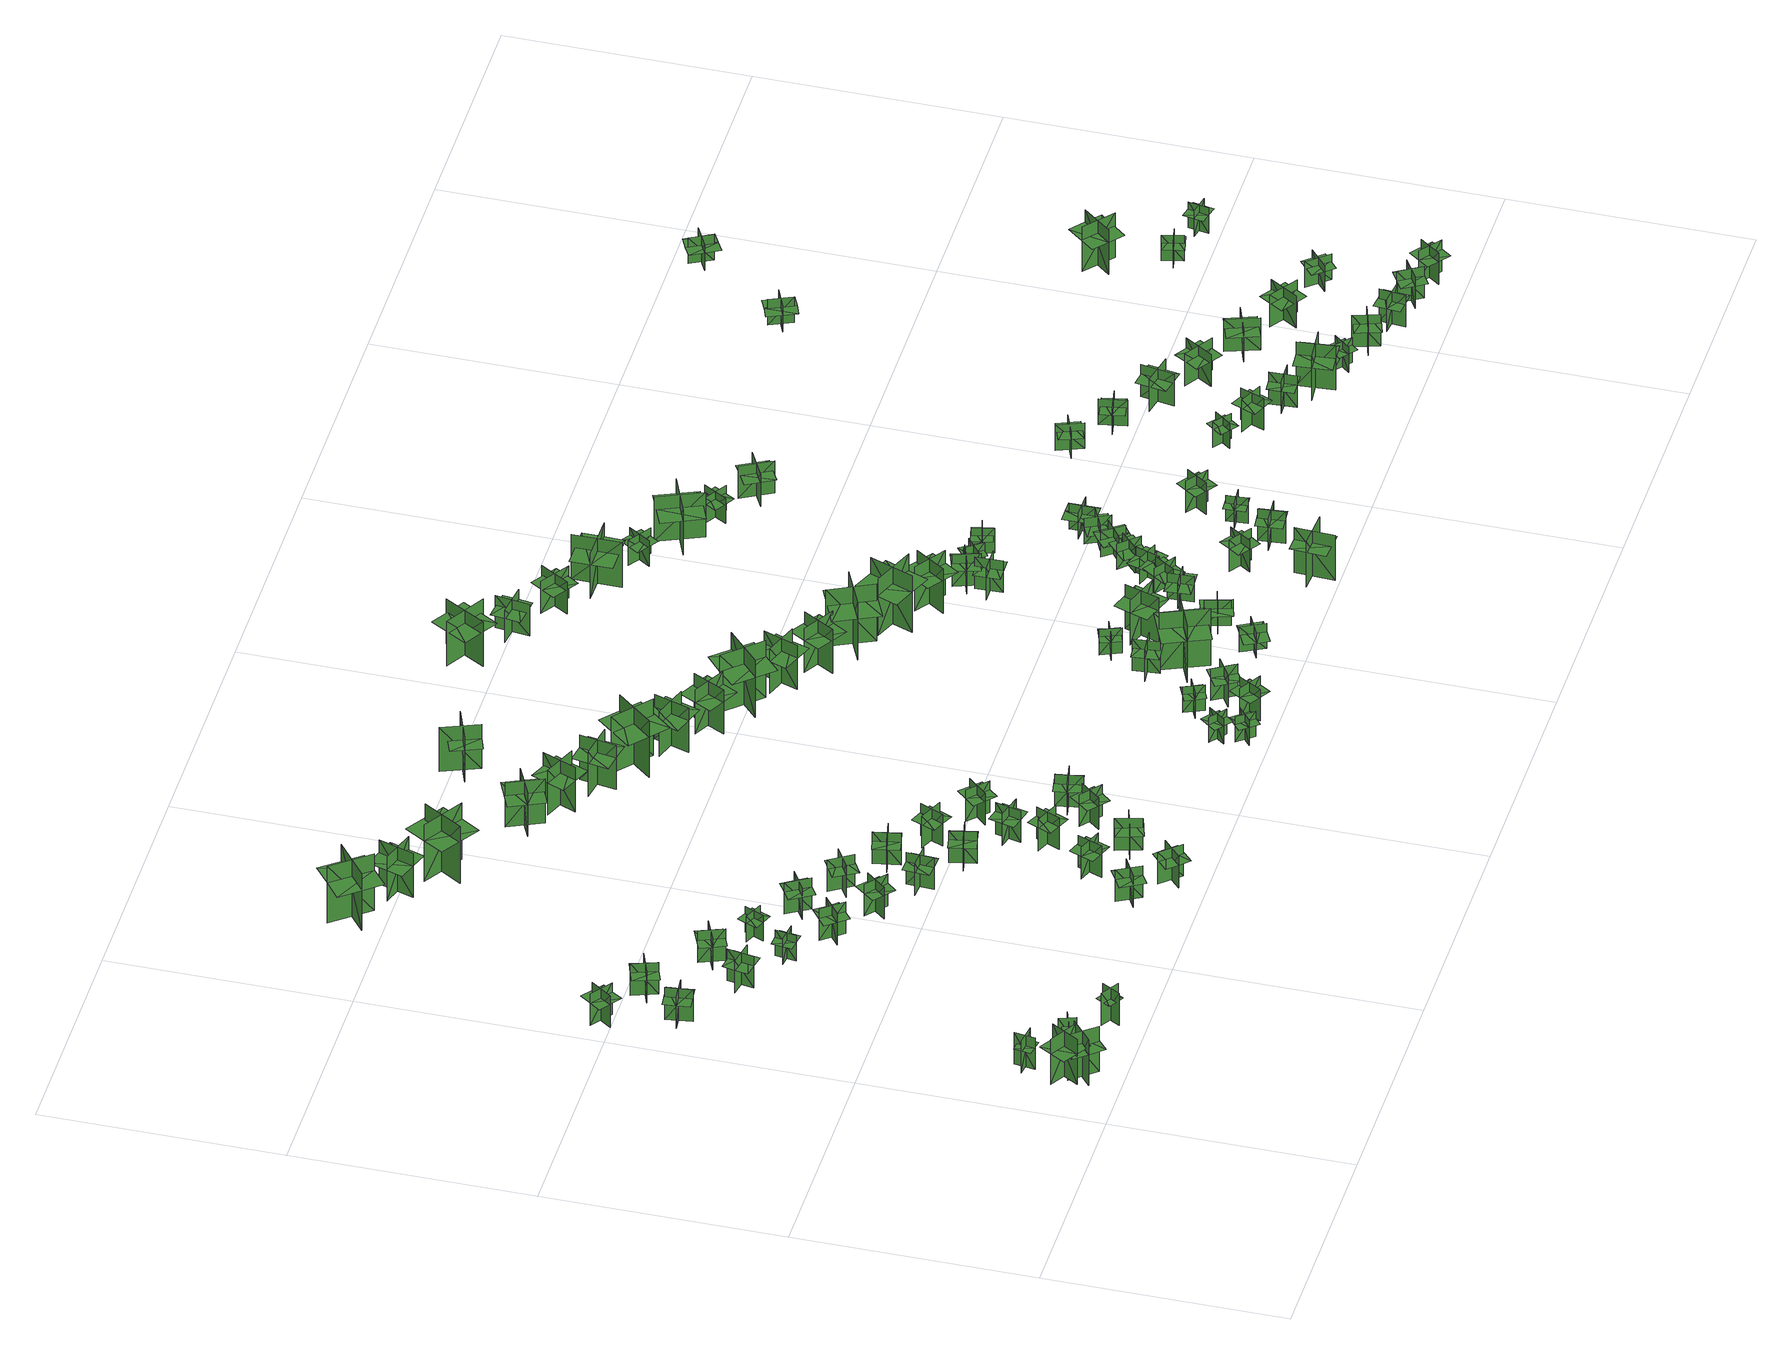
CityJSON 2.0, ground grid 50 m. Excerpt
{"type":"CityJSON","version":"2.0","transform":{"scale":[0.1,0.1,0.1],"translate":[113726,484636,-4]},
"CityObjects":{
"tree1":{"type":"SolitaryVegetationObject","geometry":[{"type":"MultiSurface","lod":"1","boundaries":[[[0,1,2]],[[0,2,3]],[[4,5,6]],[[4,6,7]],[[8,9,10]],[[8,10,11]],[[8,12,13]],[[8,13,9]]]}]},
"tree2":{"type":"SolitaryVegetationObject","geometry":[{"type":"MultiSurface","lod":"1","boundaries":[[[14,15,16]],[[14,16,17]],[[18,19,20]],[[18,20,21]],[[22,23,24]],[[22,24,25]],[[22,26,27]],[[22,27,23]]]}]},
"tree3":{"type":"SolitaryVegetationObject","geometry":[{"type":"MultiSurface","lod":"1","boundaries":[[[28,29,30]],[[28,30,31]],[[32,33,34]],[[32,34,35]],[[36,37,38]],[[36,38,39]],[[36,39,40]],[[36,40,41]]]}]},
"tree4":{"type":"SolitaryVegetationObject","geometry":[{"type":"MultiSurface","lod":"1","boundaries":[[[42,43,44]],[[42,44,45]],[[46,47,48]],[[46,48,49]],[[50,51,52]],[[50,52,53]],[[50,53,54]],[[50,54,55]]]}]},
"tree5":{"type":"SolitaryVegetationObject","geometry":[{"type":"MultiSurface","lod":"1","boundaries":[[[56,57,58]],[[56,58,59]],[[60,61,62]],[[60,62,63]],[[64,65,66]],[[64,66,67]],[[64,67,68]],[[64,68,69]]]}]},
"tree6":{"type":"SolitaryVegetationObject","geometry":[{"type":"MultiSurface","lod":"1","boundaries":[[[70,71,72]],[[70,72,73]],[[74,75,76]],[[74,76,77]],[[78,79,80]],[[78,80,81]],[[78,81,82]],[[78,82,83]]]}]},
"tree7":{"type":"SolitaryVegetationObject","geometry":[{"type":"MultiSurface","lod":"1","boundaries":[[[84,85,86]],[[84,86,87]],[[88,89,90]],[[88,90,91]],[[92,93,94]],[[92,94,95]],[[92,95,96]],[[92,96,97]]]}]},
"tree8":{"type":"SolitaryVegetationObject","geometry":[{"type":"MultiSurface","lod":"1","boundaries":[[[98,99,100]],[[98,100,101]],[[102,103,104]],[[102,104,105]],[[106,107,108]],[[106,108,109]],[[106,109,110]],[[106,110,111]]]}]},
"tree9":{"type":"SolitaryVegetationObject","geometry":[{"type":"MultiSurface","lod":"1","boundaries":[[[112,113,114]],[[112,114,115]],[[116,117,118]],[[116,118,119]],[[120,121,122]],[[120,122,123]],[[120,123,124]],[[120,124,125]]]}]},
"tree10":{"type":"SolitaryVegetationObject","geometry":[{"type":"MultiSurface","lod":"1","boundaries":[[[126,127,128]],[[126,128,129]],[[130,131,132]],[[130,132,133]],[[134,135,136]],[[134,136,137]],[[134,137,138]],[[134,138,139]]]}]},
"tree11":{"type":"SolitaryVegetationObject","geometry":[{"type":"MultiSurface","lod":"1","boundaries":[[[140,141,142]],[[140,142,143]],[[144,145,146]],[[144,146,147]],[[148,149,150]],[[148,150,151]],[[148,151,152]],[[148,152,153]]]}]},
"tree12":{"type":"SolitaryVegetationObject","geometry":[{"type":"MultiSurface","lod":"1","boundaries":[[[154,155,156]],[[154,156,157]],[[158,159,160]],[[158,160,161]],[[162,163,164]],[[162,164,165]],[[162,165,166]],[[162,166,167]]]}]},
"tree13":{"type":"SolitaryVegetationObject","geometry":[{"type":"MultiSurface","lod":"1","boundaries":[[[168,169,170]],[[168,170,171]],[[172,173,174]],[[172,174,175]],[[176,177,178]],[[176,178,179]],[[176,179,180]],[[176,180,181]]]}]},
"tree14":{"type":"SolitaryVegetationObject","geometry":[{"type":"MultiSurface","lod":"1","boundaries":[[[182,183,184]],[[182,184,185]],[[186,187,188]],[[186,188,189]],[[190,191,192]],[[190,192,193]],[[190,193,194]],[[190,194,195]]]}]},
"tree15":{"type":"SolitaryVegetationObject","geometry":[{"type":"MultiSurface","lod":"1","boundaries":[[[196,197,198]],[[196,198,199]],[[200,201,202]],[[200,202,203]],[[204,205,206]],[[204,206,207]],[[204,207,208]],[[204,208,209]]]}]},
"tree16":{"type":"SolitaryVegetationObject","geometry":[{"type":"MultiSurface","lod":"1","boundaries":[[[210,211,212]],[[210,212,213]],[[214,215,216]],[[214,216,217]],[[218,219,220]],[[218,220,221]],[[218,221,222]],[[218,222,223]]]}]},
"tree17":{"type":"SolitaryVegetationObject","geometry":[{"type":"MultiSurface","lod":"1","boundaries":[[[224,225,226]],[[224,226,227]],[[228,229,230]],[[228,230,231]],[[232,233,234]],[[232,234,235]],[[232,235,236]],[[232,236,237]]]}]},
"tree18":{"type":"SolitaryVegetationObject","geometry":[{"type":"MultiSurface","lod":"1","boundaries":[[[238,239,240]],[[238,240,241]],[[242,243,244]],[[242,244,245]],[[246,247,248]],[[246,248,249]],[[246,249,250]],[[246,250,251]]]}]},
"tree19":{"type":"SolitaryVegetationObject","geometry":[{"type":"MultiSurface","lod":"1","boundaries":[[[252,253,254]],[[252,254,255]],[[256,257,258]],[[256,258,259]],[[260,261,262]],[[260,262,263]],[[260,263,264]],[[260,264,265]]]}]},
"tree20":{"type":"SolitaryVegetationObject","geometry":[{"type":"MultiSurface","lod":"1","boundaries":[[[266,267,268]],[[266,268,269]],[[270,271,272]],[[270,272,273]],[[274,275,276]],[[274,276,277]],[[274,277,278]],[[274,278,279]]]}]},
"tree21":{"type":"SolitaryVegetationObject","geometry":[{"type":"MultiSurface","lod":"1","boundaries":[[[280,281,282]],[[280,282,283]],[[284,285,286]],[[284,286,287]],[[288,289,290]],[[288,290,291]],[[288,291,292]],[[288,292,293]]]}]},
"tree22":{"type":"SolitaryVegetationObject","geometry":[{"type":"MultiSurface","lod":"1","boundaries":[[[294,295,296]],[[294,296,297]],[[298,299,300]],[[298,300,301]],[[302,303,304]],[[302,304,305]],[[302,305,306]],[[302,306,307]]]}]},
"tree23":{"type":"SolitaryVegetationObject","geometry":[{"type":"MultiSurface","lod":"1","boundaries":[[[308,309,310]],[[308,310,311]],[[312,313,314]],[[312,314,315]],[[316,317,318]],[[316,318,319]],[[316,319,320]],[[316,320,321]]]}]},
"tree24":{"type":"SolitaryVegetationObject","geometry":[{"type":"MultiSurface","lod":"1","boundaries":[[[322,323,324]],[[322,324,325]],[[326,327,328]],[[326,328,329]],[[330,331,332]],[[330,332,333]],[[330,333,334]],[[330,334,335]]]}]},
"tree25":{"type":"SolitaryVegetationObject","geometry":[{"type":"MultiSurface","lod":"1","boundaries":[[[336,337,338]],[[336,338,339]],[[340,341,342]],[[340,342,343]],[[344,345,346]],[[344,346,347]],[[344,347,348]],[[344,348,349]]]}]},
"tree26":{"type":"SolitaryVegetationObject","geometry":[{"type":"MultiSurface","lod":"1","boundaries":[[[350,351,352]],[[350,352,353]],[[354,355,356]],[[354,356,357]],[[358,359,360]],[[358,360,361]],[[358,361,362]],[[358,362,363]]]}]},
"tree27":{"type":"SolitaryVegetationObject","geometry":[{"type":"MultiSurface","lod":"1","boundaries":[[[364,365,366]],[[364,366,367]],[[368,369,370]],[[368,370,371]],[[372,373,374]],[[372,374,375]],[[372,375,376]],[[372,376,377]]]}]},
"tree28":{"type":"SolitaryVegetationObject","geometry":[{"type":"MultiSurface","lod":"1","boundaries":[[[378,379,380]],[[378,380,381]],[[382,383,384]],[[382,384,385]],[[386,387,388]],[[386,388,389]],[[386,389,390]],[[386,390,391]]]}]},
"tree29":{"type":"SolitaryVegetationObject","geometry":[{"type":"MultiSurface","lod":"1","boundaries":[[[392,393,394]],[[392,394,395]],[[396,397,398]],[[396,398,399]],[[400,401,402]],[[400,402,403]],[[400,403,404]],[[400,404,405]]]}]},
"tree30":{"type":"SolitaryVegetationObject","geometry":[{"type":"MultiSurface","lod":"1","boundaries":[[[406,407,408]],[[406,408,409]],[[410,411,412]],[[410,412,413]],[[414,415,416]],[[414,416,417]],[[414,417,418]],[[414,418,419]]]}]},
"tree31":{"type":"SolitaryVegetationObject","geometry":[{"type":"MultiSurface","lod":"1","boundaries":[[[420,421,422]],[[420,422,423]],[[424,425,426]],[[424,426,427]],[[428,429,430]],[[428,430,431]],[[428,431,432]],[[428,432,433]]]}]},
"tree32":{"type":"SolitaryVegetationObject","geometry":[{"type":"MultiSurface","lod":"1","boundaries":[[[434,435,436]],[[434,436,437]],[[438,439,440]],[[438,440,441]],[[442,443,444]],[[442,444,445]],[[442,445,446]],[[442,446,447]]]}]},
"tree33":{"type":"SolitaryVegetationObject","geometry":[{"type":"MultiSurface","lod":"1","boundaries":[[[448,449,450]],[[448,450,451]],[[452,453,454]],[[452,454,455]],[[456,457,458]],[[456,458,459]],[[456,459,460]],[[456,460,461]]]}]},
"tree34":{"type":"SolitaryVegetationObject","geometry":[{"type":"MultiSurface","lod":"1","boundaries":[[[462,463,464]],[[462,464,465]],[[466,467,468]],[[466,468,469]],[[470,471,472]],[[470,472,473]],[[470,473,474]],[[470,474,475]]]}]},
"tree35":{"type":"SolitaryVegetationObject","geometry":[{"type":"MultiSurface","lod":"1","boundaries":[[[476,477,478]],[[476,478,479]],[[480,481,482]],[[480,482,483]],[[484,485,486]],[[484,486,487]],[[484,487,488]],[[484,488,489]]]}]},
"tree36":{"type":"SolitaryVegetationObject","geometry":[{"type":"MultiSurface","lod":"1","boundaries":[[[490,491,492]],[[490,492,493]],[[494,495,496]],[[494,496,497]],[[498,499,500]],[[498,500,501]],[[498,501,502]],[[498,502,503]]]}]},
"tree37":{"type":"SolitaryVegetationObject","geometry":[{"type":"MultiSurface","lod":"1","boundaries":[[[504,505,506]],[[504,506,507]],[[508,509,510]],[[508,510,511]],[[512,513,514]],[[512,514,515]],[[512,515,516]],[[512,516,517]]]}]},
"tree38":{"type":"SolitaryVegetationObject","geometry":[{"type":"MultiSurface","lod":"1","boundaries":[[[518,519,520]],[[518,520,521]],[[522,523,524]],[[522,524,525]],[[526,527,528]],[[526,528,529]],[[526,529,530]],[[526,530,531]]]}]},
"tree39":{"type":"SolitaryVegetationObject","geometry":[{"type":"MultiSurface","lod":"1","boundaries":[[[532,533,534]],[[532,534,535]],[[536,537,538]],[[536,538,539]],[[540,541,542]],[[540,542,543]],[[540,543,544]],[[540,544,545]]]}]},
"tree40":{"type":"SolitaryVegetationObject","geometry":[{"type":"MultiSurface","lod":"1","boundaries":[[[546,547,548]],[[546,548,549]],[[550,551,552]],[[550,552,553]],[[554,555,556]],[[554,556,557]],[[554,557,558]],[[554,558,559]]]}]},
"tree41":{"type":"SolitaryVegetationObject","geometry":[{"type":"MultiSurface","lod":"1","boundaries":[[[560,561,562]],[[560,562,563]],[[564,565,566]],[[564,566,567]],[[568,569,570]],[[568,570,571]],[[568,571,572]],[[568,572,573]]]}]},
"tree42":{"type":"SolitaryVegetationObject","geometry":[{"type":"MultiSurface","lod":"1","boundaries":[[[574,575,576]],[[574,576,577]],[[578,579,580]],[[578,580,581]],[[582,583,584]],[[582,584,585]],[[582,585,586]],[[582,586,587]]]}]},
"tree43":{"type":"SolitaryVegetationObject","geometry":[{"type":"MultiSurface","lod":"1","boundaries":[[[588,589,590]],[[588,590,591]],[[592,593,594]],[[592,594,595]],[[596,597,598]],[[596,598,599]],[[596,599,600]],[[596,600,601]]]}]},
"tree44":{"type":"SolitaryVegetationObject","geometry":[{"type":"MultiSurface","lod":"1","boundaries":[[[602,603,604]],[[602,604,605]],[[606,607,608]],[[606,608,609]],[[610,611,612]],[[610,612,613]],[[610,613,614]],[[610,614,615]]]}]},
"tree45":{"type":"SolitaryVegetationObject","geometry":[{"type":"MultiSurface","lod":"1","boundaries":[[[616,617,618]],[[616,618,619]],[[620,621,622]],[[620,622,623]],[[624,625,626]],[[624,626,627]],[[624,627,628]],[[624,628,629]]]}]},
"tree46":{"type":"SolitaryVegetationObject","geometry":[{"type":"MultiSurface","lod":"1","boundaries":[[[630,631,632]],[[630,632,633]],[[634,635,636]],[[634,636,637]],[[638,639,640]],[[638,640,641]],[[638,641,642]],[[638,642,643]]]}]},
"tree47":{"type":"SolitaryVegetationObject","geometry":[{"type":"MultiSurface","lod":"1","boundaries":[[[644,645,646]],[[644,646,647]],[[648,649,650]],[[648,650,651]],[[652,653,654]],[[652,654,655]],[[652,655,656]],[[652,656,657]]]}]},
"tree48":{"type":"SolitaryVegetationObject","geometry":[{"type":"MultiSurface","lod":"1","boundaries":[[[658,659,660]],[[658,660,661]],[[662,663,664]],[[662,664,665]],[[666,667,668]],[[666,668,669]],[[666,669,670]],[[666,670,671]]]}]},
"tree49":{"type":"SolitaryVegetationObject","geometry":[{"type":"MultiSurface","lod":"1","boundaries":[[[672,673,674]],[[672,674,675]],[[676,677,678]],[[676,678,679]],[[680,681,682]],[[680,682,683]],[[680,683,684]],[[680,684,685]]]}]},
"tree50":{"type":"SolitaryVegetationObject","geometry":[{"type":"MultiSurface","lod":"1","boundaries":[[[686,687,688]],[[686,688,689]],[[690,691,692]],[[690,692,693]],[[694,695,696]],[[694,696,697]],[[694,697,698]],[[694,698,699]]]}]},
"tree51":{"type":"SolitaryVegetationObject","geometry":[{"type":"MultiSurface","lod":"1","boundaries":[[[700,701,702]],[[700,702,703]],[[704,705,706]],[[704,706,707]],[[708,709,710]],[[708,710,711]],[[708,711,712]],[[708,712,713]]]}]},
"tree52":{"type":"SolitaryVegetationObject","geometry":[{"type":"MultiSurface","lod":"1","boundaries":[[[714,715,716]],[[714,716,717]],[[718,719,720]],[[718,720,721]],[[722,723,724]],[[722,724,725]],[[722,725,726]],[[722,726,727]]]}]},
"tree53":{"type":"SolitaryVegetationObject","geometry":[{"type":"MultiSurface","lod":"1","boundaries":[[[728,729,730]],[[728,730,731]],[[732,733,734]],[[732,734,735]],[[736,737,738]],[[736,738,739]],[[736,739,740]],[[736,740,741]]]}]},
"tree54":{"type":"SolitaryVegetationObject","geometry":[{"type":"MultiSurface","lod":"1","boundaries":[[[742,743,744]],[[742,744,745]],[[746,747,748]],[[746,748,749]],[[750,751,752]],[[750,752,753]],[[750,753,754]],[[750,754,755]]]}]},
"tree55":{"type":"SolitaryVegetationObject","geometry":[{"type":"MultiSurface","lod":"1","boundaries":[[[756,757,758]],[[756,758,759]],[[760,761,762]],[[760,762,763]],[[764,765,766]],[[764,766,767]],[[764,767,768]],[[764,768,769]]]}]},
"tree56":{"type":"SolitaryVegetationObject","geometry":[{"type":"MultiSurface","lod":"1","boundaries":[[[770,771,772]],[[770,772,773]],[[774,775,776]],[[774,776,777]],[[778,779,780]],[[778,780,781]],[[778,781,782]],[[778,782,783]]]}]},
"tree57":{"type":"SolitaryVegetationObject","geometry":[{"type":"MultiSurface","lod":"1","boundaries":[[[784,785,786]],[[784,786,787]],[[788,789,790]],[[788,790,791]],[[792,793,794]],[[792,794,795]],[[792,795,796]],[[792,796,797]]]}]},
"tree58":{"type":"SolitaryVegetationObject","geometry":[{"type":"MultiSurface","lod":"1","boundaries":[[[798,799,800]],[[798,800,801]],[[802,803,804]],[[802,804,805]],[[806,807,808]],[[806,808,809]],[[806,809,810]],[[806,810,811]]]}]},
"tree59":{"type":"SolitaryVegetationObject","geometry":[{"type":"MultiSurface","lod":"1","boundaries":[[[812,813,814]],[[812,814,815]],[[816,817,818]],[[816,818,819]],[[820,821,822]],[[820,822,823]],[[820,823,824]],[[820,824,825]]]}]},
"tree60":{"type":"SolitaryVegetationObject","geometry":[{"type":"MultiSurface","lod":"1","boundaries":[[[826,827,828]],[[826,828,829]],[[830,831,832]],[[830,832,833]],[[834,835,836]],[[834,836,837]],[[834,837,838]],[[834,838,839]]]}]},
"tree61":{"type":"SolitaryVegetationObject","geometry":[{"type":"MultiSurface","lod":"1","boundaries":[[[840,841,842]],[[840,842,843]],[[844,845,846]],[[844,846,847]],[[848,849,850]],[[848,850,851]],[[848,851,852]],[[848,852,853]]]}]},
"tree62":{"type":"SolitaryVegetationObject","geometry":[{"type":"MultiSurface","lod":"1","boundaries":[[[854,855,856]],[[854,856,857]],[[858,859,860]],[[858,860,861]],[[862,863,864]],[[862,864,865]],[[862,865,866]],[[862,866,867]]]}]},
"tree63":{"type":"SolitaryVegetationObject","geometry":[{"type":"MultiSurface","lod":"1","boundaries":[[[868,869,870]],[[868,870,871]],[[872,873,874]],[[872,874,875]],[[876,877,878]],[[876,878,879]],[[876,879,880]],[[876,880,881]]]}]},
"tree64":{"type":"SolitaryVegetationObject","geometry":[{"type":"MultiSurface","lod":"1","boundaries":[[[882,883,884]],[[882,884,885]],[[886,887,888]],[[886,888,889]],[[890,891,892]],[[890,892,893]],[[890,894,895]],[[890,895,891]]]}]},
"tree65":{"type":"SolitaryVegetationObject","geometry":[{"type":"MultiSurface","lod":"1","boundaries":[[[896,897,898]],[[896,898,899]],[[900,901,902]],[[900,902,903]],[[904,905,906]],[[904,906,907]],[[904,907,908]],[[904,908,909]]]}]},
"tree66":{"type":"SolitaryVegetationObject","geometry":[{"type":"MultiSurface","lod":"1","boundaries":[[[910,911,912]],[[910,912,913]],[[914,915,916]],[[914,916,917]],[[918,919,920]],[[918,920,921]],[[918,921,922]],[[918,922,923]]]}]},
"tree67":{"type":"SolitaryVegetationObject","geometry":[{"type":"MultiSurface","lod":"1","boundaries":[[[924,925,926]],[[924,926,927]],[[928,929,930]],[[928,930,931]],[[932,933,934]],[[932,934,935]],[[932,935,936]],[[932,936,937]]]}]},
"tree68":{"type":"SolitaryVegetationObject","geometry":[{"type":"MultiSurface","lod":"1","boundaries":[[[938,939,940]],[[938,940,941]],[[942,943,944]],[[942,944,945]],[[946,947,948]],[[946,948,949]],[[946,949,950]],[[946,950,951]]]}]},
"tree69":{"type":"SolitaryVegetationObject","geometry":[{"type":"MultiSurface","lod":"1","boundaries":[[[952,953,954]],[[952,954,955]],[[956,957,958]],[[956,958,959]],[[960,961,962]],[[960,962,963]],[[960,963,964]],[[960,964,965]]]}]},
"tree70":{"type":"SolitaryVegetationObject","geometry":[{"type":"MultiSurface","lod":"1","boundaries":[[[966,967,968]],[[966,968,969]],[[970,971,972]],[[970,972,973]],[[974,975,976]],[[974,976,977]],[[974,977,978]],[[974,978,979]]]}]},
"tree71":{"type":"SolitaryVegetationObject","geometry":[{"type":"MultiSurface","lod":"1","boundaries":[[[980,981,982]],[[980,982,983]],[[984,985,986]],[[984,986,987]],[[988,989,990]],[[988,990,991]],[[988,991,992]],[[988,992,993]]]}]},
"tree72":{"type":"SolitaryVegetationObject","geometry":[{"type":"MultiSurface","lod":"1","boundaries":[[[994,995,996]],[[994,996,997]],[[998,999,1000]],[[998,1000,1001]],[[1002,1003,1004]],[[1002,1004,1005]],[[1002,1005,1006]],[[1002,1006,1007]]]}]},
"tree73":{"type":"SolitaryVegetationObject","geometry":[{"type":"MultiSurface","lod":"1","boundaries":[[[1008,1009,1010]],[[1008,1010,1011]],[[1012,1013,1014]],[[1012,1014,1015]],[[1016,1017,1018]],[[1016,1018,1019]],[[1016,1019,1020]],[[1016,1020,1021]]]}]},
"tree74":{"type":"SolitaryVegetationObject","geometry":[{"type":"MultiSurface","lod":"1","boundaries":[[[1022,1023,1024]],[[1022,1024,1025]],[[1026,1027,1028]],[[1026,1028,1029]],[[1030,1031,1032]],[[1030,1032,1033]],[[1030,1033,1034]],[[1030,1034,1035]]]}]},
"tree75":{"type":"SolitaryVegetationObject","geometry":[{"type":"MultiSurface","lod":"1","boundaries":[[[1036,1037,1038]],[[1036,1038,1039]],[[1040,1041,1042]],[[1040,1042,1043]],[[1044,1045,1046]],[[1044,1046,1047]],[[1044,1047,1048]],[[1044,1048,1049]]]}]},
"tree76":{"type":"SolitaryVegetationObject","geometry":[{"type":"MultiSurface","lod":"1","boundaries":[[[1050,1051,1052]],[[1050,1052,1053]],[[1054,1055,1056]],[[1054,1056,1057]],[[1058,1059,1060]],[[1058,1060,1061]],[[1058,1061,1062]],[[1058,1062,1063]]]}]},
"tree77":{"type":"SolitaryVegetationObject","geometry":[{"type":"MultiSurface","lod":"1","boundaries":[[[1064,1065,1066]],[[1064,1066,1067]],[[1068,1069,1070]],[[1068,1070,1071]],[[1072,1073,1074]],[[1072,1074,1075]],[[1072,1075,1076]],[[1072,1076,1077]]]}]},
"tree78":{"type":"SolitaryVegetationObject","geometry":[{"type":"MultiSurface","lod":"1","boundaries":[[[1078,1079,1080]],[[1078,1080,1081]],[[1082,1083,1084]],[[1082,1084,1085]],[[1086,1087,1088]],[[1086,1088,1089]],[[1086,1089,1090]],[[1086,1090,1091]]]}]},
"tree79":{"type":"SolitaryVegetationObject","geometry":[{"type":"MultiSurface","lod":"1","boundaries":[[[1092,1093,1094]],[[1092,1094,1095]],[[1096,1097,1098]],[[1096,1098,1099]],[[1100,1101,1102]],[[1100,1102,1103]],[[1100,1103,1104]],[[1100,1104,1105]]]}]},
"tree80":{"type":"SolitaryVegetationObject","geometry":[{"type":"MultiSurface","lod":"1","boundaries":[[[1106,1107,1108]],[[1106,1108,1109]],[[1110,1111,1112]],[[1110,1112,1113]],[[1114,1115,1116]],[[1114,1116,1117]],[[1114,1117,1118]],[[1114,1118,1119]]]}]},
"tree81":{"type":"SolitaryVegetationObject","geometry":[{"type":"MultiSurface","lod":"1","boundaries":[[[1120,1121,1122]],[[1120,1122,1123]],[[1124,1125,1126]],[[1124,1126,1127]],[[1128,1129,1130]],[[1128,1130,1131]],[[1128,1131,1132]],[[1128,1132,1133]]]}]},
"tree82":{"type":"SolitaryVegetationObject","geometry":[{"type":"MultiSurface","lod":"1","boundaries":[[[1134,1135,1136]],[[1134,1136,1137]],[[1138,1139,1140]],[[1138,1140,1141]],[[1142,1143,1144]],[[1142,1144,1145]],[[1142,1145,1146]],[[1142,1146,1147]]]}]},
"tree83":{"type":"SolitaryVegetationObject","geometry":[{"type":"MultiSurface","lod":"1","boundaries":[[[1148,1149,1150]],[[1148,1150,1151]],[[1152,1153,1154]],[[1152,1154,1155]],[[1156,1157,1158]],[[1156,1158,1159]],[[1156,1159,1160]],[[1156,1160,1161]]]}]},
"tree84":{"type":"SolitaryVegetationObject","geometry":[{"type":"MultiSurface","lod":"1","boundaries":[[[1162,1163,1164]],[[1162,1164,1165]],[[1166,1167,1168]],[[1166,1168,1169]],[[1170,1171,1172]],[[1170,1172,1173]],[[1170,1173,1174]],[[1170,1174,1175]]]}]},
"tree85":{"type":"SolitaryVegetationObject","geometry":[{"type":"MultiSurface","lod":"1","boundaries":[[[1176,1177,1178]],[[1176,1178,1179]],[[1180,1181,1182]],[[1180,1182,1183]],[[1184,1185,1186]],[[1184,1186,1187]],[[1184,1187,1188]],[[1184,1188,1189]]]}]},
"tree86":{"type":"SolitaryVegetationObject","geometry":[{"type":"MultiSurface","lod":"1","boundaries":[[[1190,1191,1192]],[[1190,1192,1193]],[[1194,1195,1196]],[[1194,1196,1197]],[[1198,1199,1200]],[[1198,1200,1201]],[[1198,1201,1202]],[[1198,1202,1203]]]}]},
"tree87":{"type":"SolitaryVegetationObject","geometry":[{"type":"MultiSurface","lod":"1","boundaries":[[[1204,1205,1206]],[[1204,1206,1207]],[[1208,1209,1210]],[[1208,1210,1211]],[[1212,1213,1214]],[[1212,1214,1215]],[[1212,1215,1216]],[[1212,1216,1217]]]}]},
"tree88":{"type":"SolitaryVegetationObject","geometry":[{"type":"MultiSurface","lod":"1","boundaries":[[[1218,1219,1220]],[[1218,1220,1221]],[[1222,1223,1224]],[[1222,1224,1225]],[[1226,1227,1228]],[[1226,1228,1229]],[[1226,1229,1230]],[[1226,1230,1231]]]}]},
"tree89":{"type":"SolitaryVegetationObject","geometry":[{"type":"MultiSurface","lod":"1","boundaries":[[[1232,1233,1234]],[[1232,1234,1235]],[[1236,1237,1238]],[[1236,1238,1239]],[[1240,1241,1242]],[[1240,1242,1243]],[[1240,1243,1244]],[[1240,1244,1245]]]}]},
"tree90":{"type":"SolitaryVegetationObject","geometry":[{"type":"MultiSurface","lod":"1","boundaries":[[[1246,1247,1248]],[[1246,1248,1249]],[[1250,1251,1252]],[[1250,1252,1253]],[[1254,1255,1256]],[[1254,1256,1257]],[[1254,1257,1258]],[[1254,1258,1259]]]}]},
"tree91":{"type":"SolitaryVegetationObject","geometry":[{"type":"MultiSurface","lod":"1","boundaries":[[[1260,1261,1262]],[[1260,1262,1263]],[[1264,1265,1266]],[[1264,1266,1267]],[[1268,1269,1270]],[[1268,1270,1271]],[[1268,1271,1272]],[[1268,1272,1273]]]}]},
"tree92":{"type":"SolitaryVegetationObject","geometry":[{"type":"MultiSurface","lod":"1","boundaries":[[[1274,1275,1276]],[[1274,1276,1277]],[[1278,1279,1280]],[[1278,1280,1281]],[[1282,1283,1284]],[[1282,1284,1285]],[[1282,1285,1286]],[[1282,1286,1287]]]}]},
"tree93":{"type":"SolitaryVegetationObject","geometry":[{"type":"MultiSurface","lod":"1","boundaries":[[[1288,1289,1290]],[[1288,1290,1291]],[[1292,1293,1294]],[[1292,1294,1295]],[[1296,1297,1298]],[[1296,1298,1299]],[[1296,1299,1300]],[[1296,1300,1301]]]}]},
"tree94":{"type":"SolitaryVegetationObject","geometry":[{"type":"MultiSurface","lod":"1","boundaries":[[[1302,1303,1304]],[[1302,1304,1305]],[[1306,1307,1308]],[[1306,1308,1309]],[[1310,1311,1312]],[[1310,1312,1313]],[[1310,1313,1314]],[[1310,1314,1315]]]}]},
"tree95":{"type":"SolitaryVegetationObject","geometry":[{"type":"MultiSurface","lod":"1","boundaries":[[[1316,1317,1318]],[[1316,1318,1319]],[[1320,1321,1322]],[[1320,1322,1323]],[[1324,1325,1326]],[[1324,1326,1327]],[[1324,1327,1328]],[[1324,1328,1329]]]}]},
"tree96":{"type":"SolitaryVegetationObject","geometry":[{"type":"MultiSurface","lod":"1","boundaries":[[[1330,1331,1332]],[[1330,1332,1333]],[[1334,1335,1336]],[[1334,1336,1337]],[[1338,1339,1340]],[[1338,1340,1341]],[[1338,1341,1342]],[[1338,1342,1343]]]}]},
"tree97":{"type":"SolitaryVegetationObject","geometry":[{"type":"MultiSurface","lod":"1","boundaries":[[[1344,1345,1346]],[[1344,1346,1347]],[[1348,1349,1350]],[[1348,1350,1351]],[[1352,1353,1354]],[[1352,1354,1355]],[[1352,1355,1356]],[[1352,1356,1357]]]}]},
"tree98":{"type":"SolitaryVegetationObject","geometry":[{"type":"MultiSurface","lod":"1","boundaries":[[[1358,1359,1360]],[[1358,1360,1361]],[[1362,1363,1364]],[[1362,1364,1365]],[[1366,1367,1368]],[[1366,1368,1369]],[[1366,1369,1370]],[[1366,1370,1371]]]}]},
"tree99":{"type":"SolitaryVegetationObject","geometry":[{"type":"MultiSurface","lod":"1","boundaries":[[[1372,1373,1374]],[[1372,1374,1375]],[[1376,1377,1378]],[[1376,1378,1379]],[[1380,1381,1382]],[[1380,1382,1383]],[[1380,1383,1384]],[[1380,1384,1385]]]}]},
"tree100":{"type":"SolitaryVegetationObject","geometry":[{"type":"MultiSurface","lod":"1","boundaries":[[[1386,1387,1388]],[[1386,1388,1389]],[[1390,1391,1392]],[[1390,1392,1393]],[[1394,1395,1396]],[[1394,1396,1397]],[[1394,1397,1398]],[[1394,1398,1399]]]}]},
"tree101":{"type":"SolitaryVegetationObject","geometry":[{"type":"MultiSurface","lod":"1","boundaries":[[[1400,1401,1402]],[[1400,1402,1403]],[[1404,1405,1406]],[[1404,1406,1407]],[[1408,1409,1410]],[[1408,1410,1411]],[[1408,1411,1412]],[[1408,1412,1413]]]}]}
},
"vertices":[
[84,133,11],[142,99,11],[142,99,121],[84,133,121],[97,83,11],[131,141,11],[131,141,121],[97,83,121],[97,83,85],[131,141,85],[100,159,85],[66,102,85],[129,65,85],[162,122,85],
[155,55,4],[113,106,4],[113,106,115],[155,55,115],[159,106,4],[108,63,4],[108,63,115],[159,106,115],[159,106,79],[108,63,79],[132,35,79],[183,78,79],[136,133,79],[85,91,79],
[99,195,15],[144,189,15],[144,189,92],[99,195,92],[117,172,15],[117,172,92],[123,216,92],[123,216,15],[117,173,67],[136,170,67],[141,206,67],[122,209,67],[104,212,67],[98,176,67],
[196,126,15],[230,138,15],[230,138,77],[196,126,77],[218,116,15],[218,116,77],[206,150,77],[206,150,15],[217,117,57],[231,122,57],[222,149,57],[208,144,57],[194,139,57],[203,112,57],
[321,61,15],[282,84,15],[282,84,93],[321,61,93],[313,90,15],[313,90,93],[291,51,93],[291,51,15],[312,89,68],[296,98,68],[278,67,68],[294,57,68],[311,48,68],[329,79,68],
[60,1040,20],[28,995,20],[28,995,97],[60,1040,97],[24,1034,20],[69,1002,20],[69,1002,97],[24,1034,97],[24,1034,75],[8,1012,75],[53,979,75],[69,1002,75],[85,1024,75],[40,1057,75],
[86,902,15],[93,847,15],[93,847,92],[86,902,92],[63,873,15],[118,879,15],[118,879,92],[63,873,92],[63,873,71],[66,845,71],[121,852,71],[118,879,71],[115,907,71],[60,900,71],
[118,947,22],[170,966,22],[170,966,99],[118,947,99],[151,931,22],[133,983,22],[133,983,99],[151,931,99],[151,931,78],[177,940,78],[159,992,78],[133,983,78],[107,974,78],[125,922,78],
[222,761,17],[232,816,17],[232,816,94],[222,761,94],[253,782,17],[198,792,17],[198,792,94],[253,782,94],[253,782,72],[257,810,72],[203,819,72],[198,792,72],[193,765,72],[248,755,72],
[303,725,21],[346,719,21],[346,719,83],[303,725,83],[320,702,21],[326,746,21],[326,746,83],[320,702,83],[320,702,66],[342,699,66],[348,743,66],[326,746,66],[304,748,66],[298,705,66],
[271,886,17],[292,835,17],[292,835,94],[271,886,94],[257,852,17],[308,874,17],[308,874,94],[257,852,94],[257,852,72],[268,826,72],[318,848,72],[308,874,72],[297,899,72],[246,877,72],
[393,793,21],[353,811,21],[353,811,83],[393,793,83],[383,821,21],[365,780,21],[365,780,83],[383,821,83],[383,821,66],[362,830,66],[345,789,66],[365,780,66],[386,772,66],[403,812,66],
[402,678,14],[436,634,14],[436,634,91],[402,678,91],[397,641,14],[441,675,14],[441,675,91],[397,641,91],[397,641,69],[414,620,69],[458,654,69],[441,675,69],[424,697,69],[380,663,69],
[529,615,19],[493,573,19],[493,573,96],[529,615,96],[492,612,19],[535,577,19],[535,577,96],[492,612,96],[492,612,74],[475,591,74],[517,556,74],[535,577,74],[552,598,74],[510,634,74],
[449,724,21],[496,753,21],[496,753,97],[449,724,97],[485,715,21],[456,762,21],[456,762,97],[485,715,97],[485,715,76],[508,730,76],[479,777,76],[456,762,76],[432,748,76],[461,701,76],
[649,118,21],[697,145,21],[697,145,98],[649,118,98],[684,108,21],[657,156,21],[657,156,98],[684,108,98],[684,108,76],[708,122,76],[681,170,76],[657,156,76],[633,142,76],[660,94,76],
[206,1538,15],[285,1600,15],[285,1600,153],[206,1538,153],[272,1530,15],[211,1608,15],[211,1608,153],[272,1530,153],[272,1530,114],[311,1561,114],[250,1639,114],[211,1608,114],[171,1577,114],[233,1499,114],
[632,531,21],[577,534,21],[577,534,98],[632,531,98],[608,559,21],[604,503,21],[604,503,98],[608,559,98],[608,559,76],[580,560,76],[577,505,76],[604,503,76],[632,501,76],[636,557,76],
[578,654,19],[549,701,19],[549,701,96],[578,654,96],[587,689,19],[539,661,19],[539,661,96],[587,689,96],[587,689,74],[573,713,74],[525,685,74],[539,661,74],[553,637,74],[601,666,74],
[774,51,17],[737,92,17],[737,92,94],[774,51,94],[776,88,17],[735,50,17],[735,50,94],[776,88,94],[776,88,72],[757,108,72],[717,71,72],[735,50,72],[754,30,72],[795,68,72],
[303,1513,19],[376,1489,19],[376,1489,126],[303,1513,126],[326,1467,19],[350,1541,19],[350,1541,126],[326,1467,126],[326,1467,96],[362,1455,96],[386,1529,96],[350,1541,96],[313,1553,96],[289,1479,96],
[745,253,20],[725,201,20],[725,201,97],[745,253,97],[711,238,20],[763,218,20],[763,218,97],[711,238,97],[711,238,75],[701,212,75],[753,192,75],[763,218,75],[773,244,75],[722,264,75],
[636,606,18],[691,617,18],[691,617,95],[636,606,95],[667,585,18],[656,640,18],[656,640,95],[667,585,95],[667,585,74],[694,591,74],[683,645,74],[656,640,74],[629,634,74],[640,580,74],
[679,465,18],[733,476,18],[733,476,95],[679,465,95],[709,445,18],[698,499,18],[698,499,95],[709,445,95],[709,445,74],[736,450,74],[726,504,74],[698,499,74],[671,493,74],[682,439,74],
[453,1477,12],[401,1393,12],[401,1393,150],[453,1477,150],[389,1462,12],[474,1410,12],[474,1410,150],[389,1462,150],[389,1462,111],[363,1420,111],[448,1368,111],[474,1410,111],[500,1453,111],[415,1505,111],
[830,147,19],[815,200,19],[815,200,96],[830,147,96],[848,180,19],[795,164,19],[795,164,96],[848,180,96],[848,180,74],[840,206,74],[787,191,74],[795,164,74],[803,137,74],[856,153,74],
[827,320,18],[776,341,18],[776,341,95],[827,320,95],[813,354,18],[791,303,18],[791,303,95],[813,354,95],[813,354,74],[788,365,74],[766,314,74],[791,303,74],[817,292,74],[839,343,74],
[778,538,19],[727,560,19],[727,560,96],[778,538,96],[765,572,19],[743,522,19],[743,522,96],[765,572,96],[765,572,74],[739,583,74],[717,533,74],[743,522,74],[768,511,74],[790,561,74],
[775,412,18],[828,399,18],[828,399,95],[775,412,95],[793,380,18],[807,434,18],[807,434,95],[793,380,95],[793,380,74],[820,374,74],[834,427,74],[807,434,74],[780,441,74],[766,387,74],
[905,287,20],[869,245,20],[869,245,97],[905,287,97],[869,284,20],[911,249,20],[911,249,97],[869,284,97],[869,284,75],[851,263,75],[893,228,75],[911,249,75],[929,270,75],[886,306,75],
[868,502,17],[830,461,17],[830,461,94],[868,502,94],[831,500,17],[871,463,17],[871,463,94],[831,500,94],[831,500,73],[812,480,73],[853,443,73],[871,463,73],[890,483,73],[850,521,73],
[593,1354,13],[625,1283,13],[625,1283,120],[593,1354,120],[574,1305,13],[645,1338,13],[645,1338,120],[574,1305,120],[574,1305,90],[590,1270,90],[661,1302,90],[645,1338,90],[629,1373,90],[558,1341,90],
[920,346,19],[930,291,19],[930,291,96],[920,346,96],[899,316,19],[953,326,19],[953,326,96],[899,316,96],[899,316,74],[904,288,74],[958,298,74],[953,326,74],[948,353,74],[894,343,74],
[673,1236,13],[703,1308,13],[703,1308,121],[673,1236,121],[721,1256,13],[650,1285,13],[650,1285,121],[721,1256,121],[721,1256,91],[736,1291,91],[665,1321,91],[650,1285,91],[635,1250,91],[706,1220,91],
[800,1211,15],[724,1224,15],[724,1224,123],[800,1211,123],[771,1253,15],[758,1177,15],[758,1177,123],[771,1253,123],[771,1253,93],[733,1259,93],[720,1183,93],[758,1177,93],[796,1170,93],[809,1246,93],
[879,1135,16],[803,1199,16],[803,1199,154],[879,1135,154],[874,1201,16],[809,1125,16],[809,1125,154],[874,1201,154],[874,1201,115],[836,1233,115],[772,1157,115],[809,1125,115],[847,1093,115],[912,1169,115],
[712,1467,11],[788,1496,11],[788,1496,119],[712,1467,119],[760,1446,11],[760,1446,119],[730,1522,119],[730,1522,11],[760,1446,85],[791,1458,85],[768,1519,85],[736,1507,85],[704,1494,85],[728,1434,85],
[1207,63,15],[1235,29,15],[1235,29,76],[1207,63,76],[1204,34,15],[1239,62,15],[1239,62,76],[1204,34,76],[1204,34,59],[1218,16,59],[1253,44,59],[1239,62,59],[1225,79,59],[1190,51,59],
[1190,111,17],[1225,84,17],[1225,84,78],[1190,111,78],[1193,82,17],[1221,117,17],[1221,117,78],[1193,82,78],[1193,82,61],[1211,68,61],[1238,103,61],[1221,117,61],[1203,130,61],[1176,95,61],
[955,1100,14],[881,1124,14],[881,1124,122],[955,1100,122],[932,1146,14],[908,1072,14],[908,1072,122],[932,1146,122],[932,1146,92],[895,1158,92],[871,1084,92],[908,1072,92],[945,1060,92],[969,1134,92],
[1017,1090,13],[982,1022,13],[982,1022,121],[1017,1090,121],[968,1075,13],[1037,1039,13],[1037,1039,121],[968,1075,121],[968,1075,90],[950,1041,90],[1019,1005,90],[1037,1039,90],[1055,1074,90],[986,1110,90],
[1271,184,15],[1289,144,15],[1289,144,77],[1271,184,77],[1260,156,15],[1300,175,15],[1300,175,77],[1260,156,77],[1260,156,60],[1270,136,60],[1310,155,60],[1300,175,60],[1291,195,60],[1251,176,60],
[1327,85,3],[1299,37,3],[1299,37,80],[1327,85,80],[1292,76,3],[1339,48,3],[1339,48,80],[1292,76,80],[1292,76,58],[1278,52,58],[1325,24,58],[1339,48,58],[1353,72,58],[1306,100,58],
[1047,977,13],[1121,1044,13],[1121,1044,152],[1047,977,152],[1114,973,13],[1046,1047,13],[1046,1047,152],[1114,973,152],[1114,973,113],[1150,1007,113],[1083,1080,113],[1046,1047,113],[1010,1013,113],[1077,940,113],
[1368,136,6],[1321,107,6],[1321,107,83],[1368,136,83],[1333,145,6],[1361,98,6],[1361,98,83],[1333,145,83],[1333,145,61],[1309,131,61],[1338,83,61],[1361,98,61],[1385,112,61],[1356,159,61],
[1148,920,17],[1175,993,17],[1175,993,125],[1148,920,125],[1195,942,17],[1123,968,17],[1123,968,125],[1195,942,125],[1195,942,95],[1209,978,95],[1136,1005,95],[1123,968,95],[1109,932,95],[1182,905,95],
[1382,258,12],[1377,313,12],[1377,313,89],[1382,258,89],[1405,286,12],[1350,281,12],[1350,281,89],[1405,286,89],[1405,286,68],[1403,313,68],[1348,308,68],[1350,281,68],[1353,253,68],[1408,258,68],
[1404,266,3],[1443,174,3],[1443,174,142],[1404,266,142],[1379,204,3],[1470,244,3],[1470,244,142],[1379,204,142],[1379,204,103],[1398,159,103],[1490,198,103],[1470,244,103],[1450,289,103],[1359,250,103],
[1253,933,17],[1214,866,17],[1214,866,125],[1253,933,125],[1203,920,17],[1270,881,17],[1270,881,125],[1203,920,125],[1203,920,95],[1184,887,95],[1250,848,95],[1270,881,95],[1290,914,95],[1223,954,95],
[1405,386,15],[1421,345,15],[1421,345,77],[1405,386,77],[1393,359,15],[1434,375,15],[1434,375,77],[1393,359,77],[1393,359,60],[1400,339,60],[1442,354,60],[1434,375,60],[1427,395,60],[1385,380,60],
[1516,82,7],[1516,82,69],[1492,130,69],[1492,130,7],[1482,94,7],[1482,94,69],[1528,117,69],[1528,117,7],[1475,90,49],[1487,67,49],[1544,96,49],[1532,119,49],[1520,143,49],[1463,114,49],
[1334,811,17],[1292,901,17],[1292,901,156],[1334,811,156],[1357,873,17],[1267,831,17],[1267,831,156],[1357,873,156],[1357,873,117],[1337,918,117],[1246,877,117],[1267,831,117],[1288,786,117],[1378,828,117],
[1144,1544,8],[1057,1594,8],[1057,1594,117],[1144,1544,117],[1125,1613,8],[1074,1526,8],[1074,1526,117],[1125,1613,117],[1123,1609,87],[1085,1631,87],[1038,1552,87],[1076,1530,87],[1114,1508,87],[1160,1587,87],
[1493,358,18],[1468,284,18],[1468,284,126],[1493,358,126],[1446,335,18],[1520,310,18],[1520,310,126],[1446,335,126],[1446,335,96],[1434,298,96],[1508,274,96],[1520,310,96],[1532,347,96],[1459,371,96],
[1536,185,7],[1536,185,69],[1588,200,69],[1588,200,7],[1554,216,7],[1554,216,69],[1569,167,69],[1569,167,7],[1552,224,49],[1526,216,49],[1545,155,49],[1570,163,49],[1596,170,49],[1578,232,49],
[1355,813,14],[1447,777,14],[1447,777,152],[1355,813,152],[1381,752,14],[1417,845,14],[1417,845,152],[1381,752,152],[1381,752,113],[1427,734,113],[1463,827,113],[1417,845,113],[1371,863,113],[1334,771,113],
[1185,1463,11],[1194,1534,11],[1194,1534,89],[1185,1463,89],[1225,1495,11],[1154,1504,11],[1154,1504,89],[1225,1495,89],[1222,1496,67],[1226,1527,67],[1160,1535,67],[1157,1504,67],[1153,1473,67],[1218,1465,67],
[1495,773,17],[1451,709,17],[1451,709,125],[1495,773,125],[1444,764,17],[1508,720,17],[1508,720,125],[1444,764,125],[1444,764,95],[1422,732,95],[1485,688,95],[1508,720,95],[1530,751,95],[1466,796,95],
[1618,307,8],[1618,307,70],[1621,254,70],[1621,254,8],[1645,283,8],[1645,283,70],[1593,280,70],[1593,280,8],[1652,283,49],[1651,310,49],[1587,306,49],[1588,279,49],[1590,253,49],[1654,257,49],
[1309,1471,11],[1271,1411,11],[1271,1411,89],[1309,1471,89],[1260,1460,11],[1320,1421,11],[1320,1421,89],[1260,1460,89],[1262,1458,67],[1245,1432,67],[1300,1396,67],[1317,1422,67],[1334,1449,67],[1279,1484,67],
[1547,615,14],[1545,671,14],[1545,671,91],[1547,615,91],[1572,642,14],[1517,641,14],[1517,641,91],[1572,642,91],[1572,642,69],[1571,670,69],[1516,668,69],[1517,641,69],[1518,613,69],[1573,614,69],
[1626,335,8],[1626,335,70],[1671,305,70],[1671,305,8],[1662,342,8],[1662,342,70],[1633,299,70],[1633,299,8],[1666,348,50],[1644,363,50],[1608,310,50],[1631,295,50],[1653,280,50],[1689,333,50],
[1541,715,14],[1559,662,14],[1559,662,91],[1541,715,91],[1525,682,14],[1577,700,14],[1577,700,91],[1525,682,91],[1525,682,70],[1533,655,70],[1586,673,70],[1577,700,70],[1568,726,70],[1516,708,70],
[1746,6,16],[1750,89,16],[1750,89,125],[1746,6,125],[1794,50,16],[1712,55,16],[1712,55,125],[1794,50,125],[1746,13,97],[1750,89,97],[1718,91,97],[1713,15,97],[1779,11,97],[1783,87,97],
[1682,386,8],[1682,386,70],[1664,335,70],[1664,335,8],[1696,353,8],[1696,353,70],[1648,370,70],[1648,370,8],[1704,350,50],[1713,375,50],[1652,397,50],[1643,372,50],[1634,346,50],[1695,325,50],
[1379,1431,11],[1379,1330,11],[1379,1330,120],[1379,1431,120],[1329,1380,11],[1429,1379,11],[1429,1379,120],[1329,1380,120],[1333,1380,90],[1333,1336,90],[1425,1336,90],[1425,1379,90],[1425,1423,90],[1333,1423,90],
[1735,174,11],[1767,220,11],[1767,220,88],[1735,174,88],[1772,181,11],[1726,212,11],[1726,212,88],[1772,181,88],[1772,181,67],[1787,203,67],[1742,235,67],[1726,212,67],[1710,189,67],[1756,158,67],
[1588,705,13],[1615,670,13],[1615,670,74],[1588,705,74],[1584,676,13],[1619,703,13],[1619,703,74],[1584,676,74],[1584,676,57],[1597,659,57],[1633,685,57],[1619,703,57],[1606,721,57],[1571,694,57],
[1681,424,8],[1681,424,70],[1718,385,70],[1718,385,8],[1717,422,8],[1717,422,70],[1680,387,70],[1680,387,8],[1723,427,50],[1705,447,50],[1658,404,50],[1676,384,50],[1694,364,50],[1741,408,50],
[1748,459,8],[1748,459,70],[1705,427,70],[1705,427,8],[1742,423,8],[1742,423,70],[1711,464,70],[1711,464,8],[1746,417,50],[1768,433,50],[1730,484,50],[1708,468,50],[1687,452,50],[1725,401,50],
[1453,1295,13],[1485,1343,13],[1485,1343,75],[1453,1295,75],[1493,1303,13],[1445,1335,13],[1445,1335,75],[1493,1303,75],[1491,1305,58],[1505,1325,58],[1461,1355,58],[1447,1334,58],[1433,1313,58],[1477,1284,58],
[1655,707,11],[1666,664,11],[1666,664,72],[1655,707,72],[1640,682,11],[1683,693,11],[1683,693,72],[1640,682,72],[1640,682,55],[1645,661,55],[1688,671,55],[1683,693,55],[1678,714,55],[1635,704,55],
[1829,183,15],[1834,128,15],[1834,128,92],[1829,183,92],[1805,155,15],[1861,159,15],[1861,159,92],[1805,155,92],[1805,155,71],[1808,127,71],[1863,132,71],[1861,159,71],[1858,187,71],[1803,182,71],
[1741,505,9],[1741,505,71],[1765,457,71],[1765,457,9],[1775,492,9],[1775,492,71],[1729,470,71],[1729,470,9],[1782,496,50],[1771,520,50],[1713,492,50],[1725,468,50],[1736,444,50],[1794,472,50],
[1596,1280,14],[1504,1241,14],[1504,1241,122],[1596,1280,122],[1530,1306,14],[1569,1214,14],[1569,1214,122],[1530,1306,122],[1531,1302,92],[1491,1285,92],[1527,1201,92],[1567,1218,92],[1608,1235,92],[1572,1320,92],
[1753,520,9],[1753,520,71],[1807,520,71],[1807,520,9],[1779,545,9],[1779,545,71],[1779,493,71],[1779,493,9],[1779,553,51],[1752,553,51],[1753,489,51],[1779,489,51],[1806,489,51],[1806,553,51],
[1876,259,13],[1879,215,13],[1879,215,75],[1876,259,75],[1856,237,13],[1900,240,13],[1900,240,75],[1856,237,75],[1856,237,57],[1858,214,57],[1902,218,57],[1900,240,57],[1899,262,57],[1855,259,57],
[1654,1195,18],[1605,1225,18],[1605,1225,80],[1654,1195,80],[1644,1235,18],[1614,1186,18],[1614,1186,80],[1644,1235,80],[1643,1233,63],[1622,1246,63],[1594,1201,63],[1615,1188,63],[1637,1175,63],[1664,1220,63],
[1919,346,12],[1887,301,12],[1887,301,89],[1919,346,89],[1882,340,12],[1927,308,12],[1927,308,89],[1882,340,89],[1882,340,67],[1866,317,67],[1911,285,67],[1927,308,67],[1943,330,67],[1898,362,67],
[1741,1167,22],[1678,1133,22],[1678,1133,100],[1741,1167,100],[1692,1181,22],[1726,1118,22],[1726,1118,100],[1692,1181,100],[1693,1178,78],[1666,1163,78],[1698,1106,78],[1725,1121,78],[1752,1136,78],[1721,1194,78],
[2027,580,12],[2006,633,12],[2006,633,74],[2027,580,74],[2043,618,12],[1990,597,12],[1990,597,74],[2043,618,74],[2041,617,57],[2032,640,57],[1983,621,57],[1992,597,57],[2001,574,57],[2050,594,57],
[2120,313,19],[2085,340,19],[2085,340,81],[2120,313,81],[2116,342,19],[2089,307,19],[2089,307,81],[2116,342,81],[2116,342,63],[2099,356,63],[2072,321,63],[2089,307,63],[2107,294,63],[2134,329,63],
[2196,276,20],[2145,298,20],[2145,298,97],[2196,276,97],[2182,310,20],[2161,259,20],[2161,259,97],[2182,310,97],[2182,310,75],[2157,321,75],[2135,270,75],[2161,259,75],[2186,248,75],[2208,299,75],
[2106,574,12],[2116,518,12],[2116,518,74],[2106,574,74],[2083,540,12],[2139,551,12],[2139,551,74],[2083,540,74],[2085,541,57],[2090,516,57],[2142,526,57],[2137,550,57],[2132,575,57],[2081,565,57],
[2218,239,21],[2273,242,21],[2273,242,98],[2218,239,98],[2245,214,21],[2242,270,21],[2242,270,98],[2245,214,98],[2245,214,76],[2272,215,76],[2270,271,76],[2242,270,76],[2215,268,76],[2217,213,76],
[2240,475,13],[2170,489,13],[2170,489,91],[2240,475,91],[2211,517,13],[2198,447,13],[2198,447,91],[2211,517,91],[2211,515,69],[2180,520,69],[2168,456,69],[2198,450,69],[2229,444,69],[2241,509,69],
[2349,200,22],[2272,193,22],[2272,193,129],[2349,200,129],[2309,233,22],[2316,156,22],[2316,156,129],[2309,233,129],[2309,233,99],[2271,230,99],[2278,152,99],[2316,156,99],[2355,159,99],[2348,236,99],
[2277,394,12],[2315,454,12],[2315,454,90],[2277,394,90],[2327,405,12],[2266,444,12],[2266,444,90],[2327,405,90],[2324,407,68],[2341,433,68],[2285,469,68],[2269,442,68],[2252,416,68],[2307,380,68],
[2371,175,24],[2405,147,24],[2405,147,85],[2371,175,85],[2373,146,24],[2402,180,24],[2402,180,85],[2373,146,85],[2373,146,68],[2390,132,68],[2419,166,68],[2402,180,68],[2385,194,68],[2356,160,68],
[2469,107,24],[2451,160,24],[2451,160,101],[2469,107,101],[2486,140,24],[2433,123,24],[2433,123,101],[2486,140,101],[2486,140,80],[2477,166,80],[2424,149,80],[2433,123,80],[2441,97,80],[2494,114,80],
[2368,353,11],[2435,378,11],[2435,378,89],[2368,353,89],[2414,332,11],[2390,399,11],[2390,399,89],[2414,332,89],[2413,335,68],[2443,346,68],[2420,408,68],[2391,397,68],[2361,386,68],[2384,324,68],
[2543,130,25],[2537,75,25],[2537,75,102],[2543,130,102],[2514,107,25],[2569,101,25],[2569,101,102],[2514,107,102],[2514,107,80],[2511,80,80],[2566,74,80],[2569,101,80],[2572,129,80],[2517,135,80],
[2497,283,11],[2536,343,11],[2536,343,89],[2497,283,89],[2547,294,11],[2487,333,11],[2487,333,89],[2547,294,89],[2544,296,67],[2561,322,67],[2506,358,67],[2489,331,67],[2472,305,67],[2528,270,67],
[2239,1238,5],[2239,1238,67],[2288,1259,67],[2288,1259,5],[2253,1271,5],[2253,1271,67],[2274,1224,67],[2274,1224,5],[2250,1278,46],[2225,1268,46],[2251,1209,46],[2276,1219,46],[2300,1230,46],[2274,1289,46],
[2598,73,25],[2645,102,25],[2645,102,102],[2598,73,102],[2634,64,25],[2605,111,25],[2605,111,102],[2634,64,102],[2634,64,80],[2658,78,80],[2629,126,80],[2605,111,80],[2582,97,80],[2610,50,80],
[2715,92,25],[2682,48,25],[2682,48,102],[2715,92,102],[2679,87,25],[2723,53,25],[2723,53,102],[2679,87,102],[2679,87,80],[2662,65,80],[2706,31,80],[2723,53,80],[2739,76,80],[2695,109,80],
[2622,259,11],[2665,296,11],[2665,296,73],[2622,259,73],[2662,256,11],[2625,300,11],[2625,300,73],[2662,256,73],[2661,258,56],[2680,274,56],[2646,314,56],[2627,298,56],[2608,282,56],[2642,242,56],
[2625,540,27],[2615,583,27],[2615,583,89],[2625,540,89],[2641,564,27],[2598,555,27],[2598,555,89],[2641,564,89],[2641,564,71],[2636,586,71],[2593,577,71],[2598,555,71],[2602,533,71],[2646,543,71],
[2556,725,17],[2615,675,17],[2615,675,125],[2556,725,125],[2560,673,17],[2610,733,17],[2610,733,125],[2560,673,125],[2560,673,95],[2589,649,95],[2639,708,95],[2610,733,95],[2580,758,95],[2530,698,95],
[2414,1453,22],[2414,1453,84],[2367,1427,84],[2367,1427,22],[2403,1418,22],[2403,1418,84],[2379,1463,84],[2379,1463,22],[2407,1411,63],[2431,1424,63],[2400,1480,63],[2376,1468,63],[2353,1455,63],[2384,1398,63],
[2702,541,29],[2745,532,29],[2745,532,91],[2702,541,91],[2718,516,29],[2727,559,29],[2727,559,91],[2718,516,91],[2718,516,74],[2739,511,74],[2749,555,74],[2727,559,74],[2705,564,74],[2696,521,74]
]}
